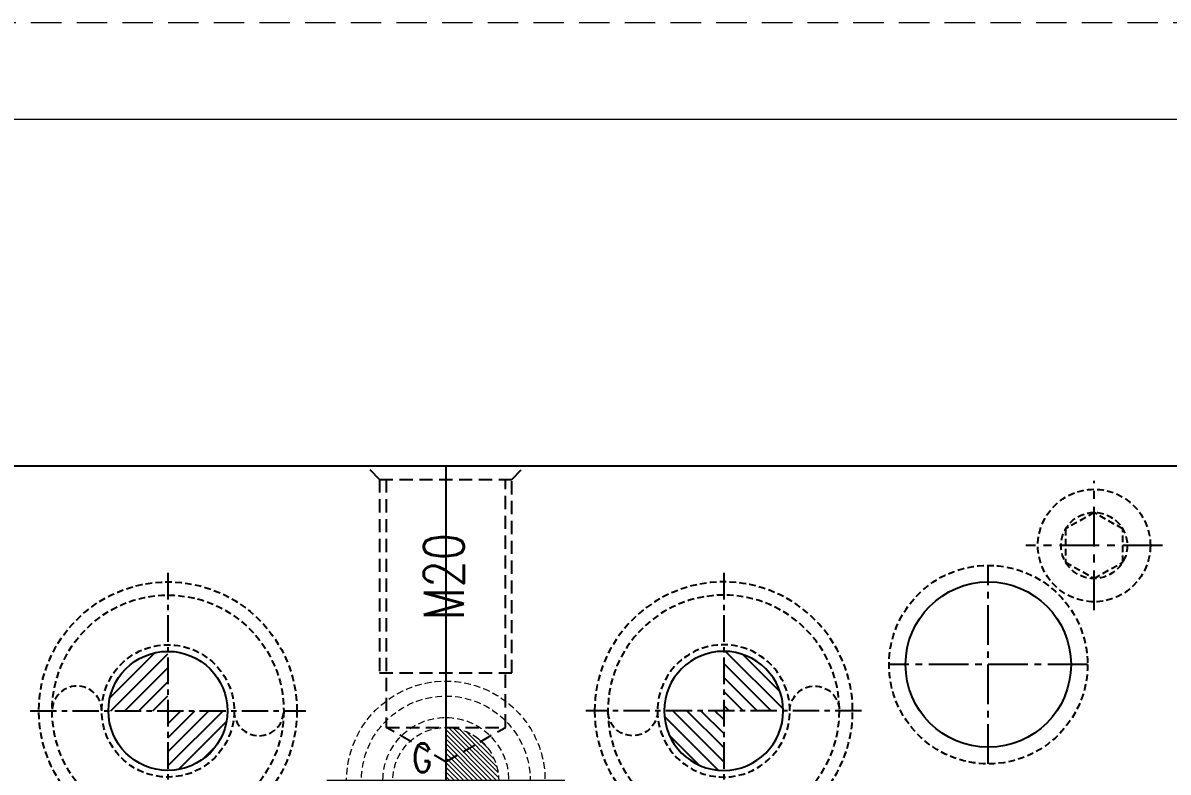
# Model space of a CAD drawing. Header units: millimetres. Extents: x 21466 to 22834, y -21631 to -20664.
# Drawn here: x 22096.1 to 22269.2, y -20776.8 to -20663.5 of the extents above; entities that cross this region are included whole.
import ezdxf

# ---------------------------------------------------------------- set-up
doc = ezdxf.new("R2010")
doc.units = ezdxf.units.MM
doc.header["$LTSCALE"] = 8
for name, pattern in [('ACAD_ISO08W100', [36, 24, -3, 6, -3]), ('CENTER', [2, 1.25, -0.25, 0.25, -0.25]), ('CENTER2', [1.125, 0.75, -0.125, 0.125, -0.125]), ('DASHED', [0.75, 0.5, -0.25]), ('HIDDEN', [0.375, 0.25, -0.125]), ('HIDDEN2', [0.1875, 0.125, -0.0625])]:
    doc.linetypes.add(name, pattern=pattern)
for name, color, linetype in [('cen', 1, 'CENTER'), ('CL', 1, 'Continuous'), ('GE', 214, 'Continuous'), ('Layer1', 1, 'CENTER2'), ('Layer2', 4, 'HIDDEN2'), ('m', 144, 'HIDDEN2'), ('PIN', 5, 'Continuous'), ('SPRING', 7, 'Continuous')]:
    doc.layers.add(name, color=color, linetype=linetype)
doc.layers.add('dim', color=3, linetype='Continuous', lineweight=15)
doc.layers.add('MBOM-ASSIS-LAYER', color=71, linetype='Continuous', lineweight=9)
doc.styles.add('ROMANS', font='ROMANS.shx', dxfattribs={"height": 5, "bigfont": 'chineset.shx'})
doc.styles.get("Standard").update_dxf_attribs({"font": 'txt.shx', "width": 0.8, "bigfont": 'chineset.shx'})

# ---------------------------------------------------------------- blocks, each defined once
blk = doc.blocks.new('20110317.085252')
at = {"linetype": 'HIDDEN'}
for p, q in [((12, 0), (-12, 0)), ((-10, -2), (-12, 0)), ((10, -2), (12, 0)), ((-10, -2), (10, -2)), ((-10, -2), (-10, -31.27)), ((-9, -2), (-9, -39.49)), ((9, -39.49), (9, -2)), ((10, -31.27), (10, -2)), ((-10, -31.27), (10, -31.27)), ((-9, -39.49), (9, -39.49)), ((0, -44.68), (-9, -39.49)), ((0, -44.68), (9, -39.49))]:
    blk.add_line(p, q, dxfattribs=at)
at = {"layer": 'CL', "linetype": 'ACAD_ISO08W100'}
blk.add_line((0, 0), (0, -44.68), dxfattribs=at)
at = {"insert": (-3.3, -23.28), "char_height": 6, "width": 18.2768, "attachment_point": 1, "rotation": 90}
blk.add_mtext('M20', dxfattribs=at)
blk = doc.blocks.new('10')
at = {"layer": 'cen', "ltscale": 0.6}
for p, q in [((0, 9.76), (0, -9.76)), ((-10.35, 0), (10.35, 0))]:
    blk.add_line(p, q, dxfattribs=at)
at = {"layer": 'm'}
blk.add_lwpolyline([(0, 5), (-4.33, 2.5), (-4.33, -2.5), (0, -5), (4.33, -2.5), (4.33, 2.5)], close=True, dxfattribs=at)
for radius in [8.5, 5]:
    blk.add_circle((0, 0), radius, dxfattribs=at)
blk = doc.blocks.new('20160806.171317')
at = {"layer": 'GE', "lineweight": 13}
h = blk.add_hatch(dxfattribs=at)
h.set_pattern_fill('ANSI31', color=256, scale=4, style=0)
h.set_pattern_definition([(315, (16853.24655, -20492.503), (-0.353553391, -0.353553391), [])])
h.paths.add_polyline_path([(0, 0), (0, -8, -0.414214), (-8, 0)])
h.paths.add_polyline_path([(0, 8, -0.414214), (8, 0), (0, 0)])
at = {"layer": 'GE', "linetype": 'CENTER', "lineweight": 13, "ltscale": 5}
for p, q in [((0, 18), (0, -18)), ((18, 0), (-18, 0))]:
    blk.add_line(p, q, dxfattribs=at)
at = {"layer": 'GE', "linetype": 'HIDDEN2', "lineweight": 13}
for radius in [15, 12.75, 9.5, 8]:
    blk.add_circle((0, 0), radius, dxfattribs=at)
at = {"layer": 'GE', "lineweight": 13, "style": 'ROMANS', "width": 0.75}
for s, p in [('G', (-5.03, 1.24)), ('E', (1.62, -5.58))]:
    blk.add_text(s, height=4.34, dxfattribs=at).set_placement(p)
blk = doc.blocks.new('20130710.085903')
at = {"layer": 'PIN', "linetype": 'Continuous'}
h = blk.add_hatch(dxfattribs=at)
h.set_pattern_fill('ANSI31', color=256, scale=12, style=0)
h.set_pattern_definition([(45, (2414.86, 305.4585), (-1.0606602, 1.0606602), [])])
h.paths.add_polyline_path([(0, 0), (0, 9, 0.414214), (-9, 0)])
h.paths.add_polyline_path([(9, 0), (0, 0), (0, -9, 0.414214)])
blk.add_circle((0, 0), 9, dxfattribs=at)
at = {"layer": 'SPRING', "linetype": 'CENTER', "ltscale": 0.4}
for p, q in [((0, 20.85), (0, -20.85)), ((-20.85, 0), (20.85, 0))]:
    blk.add_line(p, q, dxfattribs=at)
at = {"layer": 'SPRING', "linetype": 'HIDDEN', "ltscale": 0.5}
for radius in [19.5, 17.5, 10]:
    blk.add_circle((0, 0), radius, dxfattribs=at)
for centre, start, end in [((-13.75, 0), 0, 180), ((13.75, 0), 180, 0)]:
    blk.add_arc(centre, 3.75, start, end, dxfattribs=at)
blk = doc.blocks.new('20100617.142056')
at = {"layer": 'MBOM-ASSIS-LAYER', "linetype": 'DASHED'}
blk.add_line((0, 841), (-1189, 841), dxfattribs=at)
at = {"layer": 'MBOM-ASSIS-LAYER'}
blk.add_line((-12.7, 828.3), (-1176.3, 828.3), dxfattribs=at)

msp = doc.modelspace()

# ---------------------------------------------------------------- linework, layer by layer
msp.add_line((22333.048, -20730.532), (21987.048, -20730.532))
msp.add_circle((22242.048, -20760.532), 12.5)
at = {"layer": 'CL', "color": 7, "linetype": 'CENTER', "ltscale": 2}
msp.add_line((22160.048, -20730.532), (22160.048, -21130.532), dxfattribs=at)
at = {"layer": 'Layer1'}
for p, q in [((22242.048, -20775.532), (22242.048, -20745.532)), ((22257.048, -20760.532), (22227.048, -20760.532))]:
    msp.add_line(p, q, dxfattribs=at)
at = {"layer": 'Layer2'}
msp.add_circle((22242.048, -20760.532), 15, dxfattribs=at)

# ---------------------------------------------------------------- block references
msp.add_blockref('20110317.085252', (22160.048, -20730.532))
at = {"layer": 'dim', "rotation": 180}
msp.add_blockref('10', (22258.048, -20742.532), dxfattribs=at)
at = {"layer": 'GE'}
msp.add_blockref('20160806.171317', (22160.048, -20778.032), dxfattribs=at)
at = {"layer": 'MBOM-ASSIS-LAYER', "xscale": 1.150852575445146, "yscale": 1.150852575445146, "zscale": 1.150852575445146}
msp.add_blockref('20100617.142056', (22833.894, -21631.404), dxfattribs=at)
at = {"layer": 'SPRING'}
msp.add_blockref('20130710.085903', (22118.048, -20767.532), dxfattribs=at)
at = {"layer": 'SPRING', "xscale": -1}
msp.add_blockref('20130710.085903', (22202.048, -20767.532), dxfattribs=at)

doc.saveas('drawing.dxf')
